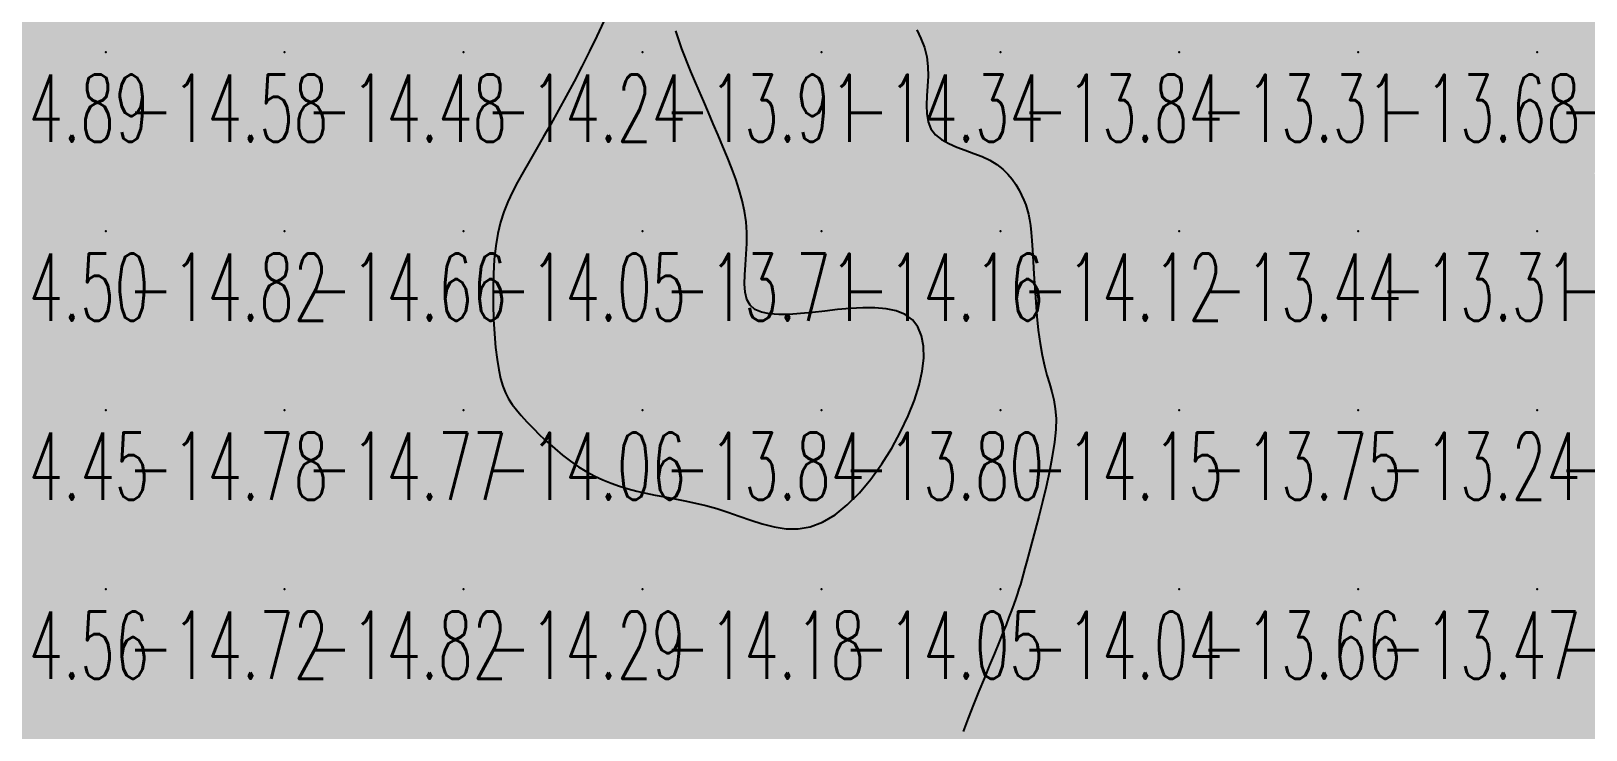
# Model space of a CAD drawing. Header units: millimetres. Extents: x 88261 to 90953, y 390274 to 392322.
# Drawn here: x 89646.1 to 89733, y 391269.4 to 391308.4 of the extents above; entities that cross this region are included whole.
import ezdxf
from ezdxf.enums import TextEntityAlignment as Align

# ---------------------------------------------------------------- set-up
doc = ezdxf.new("R2010")
doc.units = ezdxf.units.MM
doc.header["$LTSCALE"] = 25
for name, color, linetype in [('CN_03_00', 7, 'Continuous'), ('COTEAlt', 7, 'Continuous'), ('TN_COLORIAGE', 7, 'Continuous')]:
    doc.layers.add(name, color=color, linetype=linetype)
doc.styles.add('Simplex 1.0', font='Simplex.shx', dxfattribs={"width": 0.99, "height": 2.5})
doc.styles.get("Standard").update_dxf_attribs({"font": 'times.ttf'})

# ---------------------------------------------------------------- blocks, each defined once
blk = doc.blocks.new('COTE')
at = {"color": 0}
blk.add_point((0, 0), dxfattribs=at)
at = {"layer": 'COTEAlt'}
blk.add_attdef('ALT', text='', height=3.75, dxfattribs=at).set_placement((1.25, -1.25), align=Align.TOP_LEFT)

msp = doc.modelspace()

# ---------------------------------------------------------------- linework, layer by layer
at = {"layer": 'CN_03_00', "elevation": -14, "flags": 128}
for points in [[(89678.078, 391308.963), (89677.688, 391308.136), (89677.281, 391307.289), (89676.859, 391306.443), (89676.426, 391305.608), (89675.987, 391304.789), (89675.55, 391303.993), (89675.12, 391303.224), (89674.701, 391302.489), (89674.302, 391301.794), (89673.926, 391301.145), (89673.58, 391300.543), (89673.264, 391299.976), (89672.979, 391299.429), (89672.727, 391298.885), (89672.507, 391298.328), (89672.32, 391297.744), (89672.167, 391297.114), (89672.05, 391296.424), (89671.966, 391295.665), (89671.916, 391294.851), (89671.894, 391294.005), (89671.899, 391293.149), (89671.926, 391292.306), (89671.974, 391291.498), (89672.039, 391290.746), (89672.118, 391290.074), (89672.21, 391289.497), (89672.316, 391289.006), (89672.44, 391288.583), (89672.587, 391288.213), (89672.76, 391287.88), (89672.962, 391287.568), (89673.199, 391287.259), (89673.472, 391286.939), (89673.785, 391286.595), (89674.134, 391286.231), (89674.513, 391285.855), (89674.917, 391285.475), (89675.341, 391285.1), (89675.779, 391284.737), (89676.227, 391284.396), (89676.677, 391284.084), (89677.128, 391283.806), (89677.579, 391283.563), (89678.033, 391283.35), (89678.493, 391283.163), (89678.961, 391282.999), (89679.438, 391282.855), (89679.929, 391282.726), (89680.434, 391282.61), (89680.956, 391282.502), (89680.956, 391282.502), (89681.495, 391282.398), (89682.049, 391282.292), (89682.618, 391282.179), (89683.201, 391282.053), (89683.797, 391281.911), (89684.406, 391281.746), (89685.025, 391281.553), (89685.656, 391281.332), (89686.296, 391281.104), (89686.945, 391280.893), (89687.603, 391280.725), (89688.27, 391280.624), (89688.944, 391280.616), (89689.626, 391280.726), (89690.314, 391280.98), (89691.007, 391281.393), (89691.695, 391281.951), (89692.367, 391282.627), (89693.012, 391283.397), (89693.619, 391284.238), (89694.177, 391285.123), (89694.674, 391286.028), (89695.101, 391286.93), (89695.447, 391287.804), (89695.707, 391288.64), (89695.88, 391289.427), (89695.963, 391290.156), (89695.953, 391290.817), (89695.846, 391291.4), (89695.641, 391291.895), (89695.335, 391292.293), (89694.927, 391292.587), (89694.431, 391292.788), (89693.86, 391292.908), (89693.232, 391292.962), (89692.559, 391292.962), (89691.859, 391292.923), (89691.146, 391292.858), (89690.435, 391292.78), (89689.741, 391292.702), (89689.074, 391292.637), (89688.447, 391292.594), (89687.868, 391292.585), (89687.349, 391292.621), (89686.901, 391292.712), (89686.534, 391292.871), (89686.258, 391293.108), (89686.079, 391293.429), (89685.984, 391293.828), (89685.952, 391294.292), (89685.966, 391294.808), (89686.005, 391295.365), (89686.051, 391295.95), (89686.084, 391296.553), (89686.086, 391297.159), (89686.042, 391297.761), (89685.952, 391298.358), (89685.822, 391298.952), (89685.656, 391299.546), (89685.461, 391300.143), (89685.24, 391300.745), (89684.999, 391301.354), (89684.743, 391301.973), (89684.477, 391302.603), (89684.206, 391303.236), (89683.935, 391303.865), (89683.669, 391304.48), (89683.414, 391305.072), (89683.174, 391305.633), (89682.954, 391306.154), (89682.759, 391306.626), (89682.593, 391307.044), (89682.451, 391307.419), (89682.327, 391307.764), (89682.215, 391308.094), (89682.108, 391308.423)], [(89695.575, 391308.491), (89695.813, 391307.996), (89696.008, 391307.495), (89696.142, 391306.978), (89696.203, 391306.44), (89696.21, 391305.889), (89696.183, 391305.336), (89696.147, 391304.794), (89696.124, 391304.273), (89696.138, 391303.785), (89696.211, 391303.341), (89696.366, 391302.954), (89696.62, 391302.63), (89696.959, 391302.361), (89697.364, 391302.135), (89697.813, 391301.938), (89698.289, 391301.759), (89698.769, 391301.584), (89699.236, 391301.402), (89699.667, 391301.199), (89700.048, 391300.966), (89700.38, 391300.707), (89700.665, 391300.428), (89700.909, 391300.136), (89701.116, 391299.838), (89701.291, 391299.539), (89701.437, 391299.248), (89701.56, 391298.969), (89701.663, 391298.707), (89701.749, 391298.45), (89701.821, 391298.184), (89701.881, 391297.892), (89701.931, 391297.56), (89701.974, 391297.173), (89702.013, 391296.717), (89702.05, 391296.176), (89702.087, 391295.542), (89702.127, 391294.831), (89702.173, 391294.069), (89702.227, 391293.278), (89702.292, 391292.483), (89702.37, 391291.707), (89702.464, 391290.974), (89702.577, 391290.307), (89702.709, 391289.724), (89702.851, 391289.207), (89702.994, 391288.732), (89703.127, 391288.276), (89703.239, 391287.815), (89703.32, 391287.325), (89703.359, 391286.782), (89703.346, 391286.161), (89703.275, 391285.448), (89703.153, 391284.66), (89702.992, 391283.825), (89702.803, 391282.968), (89702.599, 391282.116), (89702.39, 391281.296), (89702.189, 391280.535), (89702.008, 391279.858), (89701.854, 391279.287), (89701.726, 391278.809), (89701.619, 391278.41), (89701.527, 391278.072), (89701.444, 391277.779), (89701.366, 391277.513), (89701.288, 391277.258), (89701.203, 391276.997), (89701.108, 391276.716), (89700.999, 391276.406), (89700.874, 391276.063), (89700.73, 391275.68), (89700.565, 391275.254), (89700.377, 391274.777), (89700.163, 391274.245), (89699.92, 391273.652), (89699.649, 391272.997), (89699.357, 391272.291), (89699.054, 391271.553), (89698.75, 391270.797), (89698.454, 391270.04), (89698.178, 391269.299)]]:
    msp.add_lwpolyline(points, dxfattribs=at)
at = {"layer": 'TN_COLORIAGE', "color": 231}
for points in [[(89640.249, 391314.638, -14.384), (89640.849, 391317.239, -14.384), (89640.249, 391307.239, -14.384), (89650.249, 391317.239, -14.384)], [(89640.249, 391307.239, -14.384), (89650.249, 391307.239, -14.384), (89650.249, 391317.239, -14.384)], [(89650.249, 391317.239, -14.465), (89650.249, 391307.239, -14.465), (89660.249, 391317.239, -14.465)], [(89650.249, 391307.239, -14.465), (89660.249, 391307.239, -14.465), (89660.249, 391317.239, -14.465)], [(89660.249, 391317.239, -14.353), (89660.249, 391307.239, -14.353), (89670.249, 391317.239, -14.353)], [(89660.249, 391307.239, -14.353), (89670.249, 391307.239, -14.353), (89670.249, 391317.239, -14.353)], [(89670.249, 391317.239, -14.041), (89670.249, 391307.239, -14.041), (89680.249, 391317.239, -14.041)], [(89670.249, 391307.239, -14), (89677.458, 391307.239, -14), (89680.249, 391317.239, -14), (89680.249, 391314.178, -14)], [(89690.249, 391317.239, -14), (89681.966, 391308.956, -14), (89690.249, 391307.239, -14), (89682.435, 391307.239, -14)], [(89690.249, 391317.239, -14), (89694.389, 391317.239, -14), (89690.249, 391307.239, -14), (89693.685, 391310.675, -14)], [(89693.685, 391310.675, -14.335), (89696.981, 391307.239, -14.335), (89690.249, 391307.239, -14.335)], [(89640.249, 391307.239, -14.581), (89640.249, 391297.239, -14.581), (89650.249, 391307.239, -14.581)], [(89640.249, 391297.239, -14.581), (89650.249, 391297.239, -14.581), (89650.249, 391307.239, -14.581)], [(89650.249, 391307.239, -14.48), (89650.249, 391297.239, -14.48), (89660.249, 391307.239, -14.48)], [(89650.249, 391297.239, -14.48), (89660.249, 391297.239, -14.48), (89660.249, 391307.239, -14.48)], [(89660.249, 391307.239, -14.242), (89660.249, 391297.239, -14.242), (89670.249, 391307.239, -14.242)], [(89660.249, 391297.239, -14.242), (89670.249, 391297.239, -14.242), (89670.249, 391307.239, -14.242)], [(89670.249, 391307.239, -14), (89677.458, 391307.239, -14), (89670.249, 391297.239, -14), (89673.607, 391300.597, -14)], [(89684.849, 391301.84, -14.335), (89682.435, 391307.239, -14.335), (89690.249, 391307.239, -14.335)], [(89690.249, 391307.239, -14), (89684.849, 391301.84, -14), (89690.249, 391297.239, -14), (89686.625, 391297.239, -14)], [(89690.249, 391307.239, -14), (89696.981, 391307.239, -14), (89690.249, 391297.239, -14), (89695.242, 391302.233, -14)], [(89690.249, 391297.239, -14), (89695.242, 391302.233, -14), (89700.249, 391297.239, -14), (89700.249, 391301.551, -14)], [(89701.766, 391298.757, -14.123), (89700.249, 391301.551, -14.123), (89700.249, 391297.239, -14.123)], [(89671.672, 391297.239, -14.047), (89673.607, 391300.597, -14.047), (89670.249, 391297.239, -14.047)], [(89701.766, 391298.757, -14.123), (89702.046, 391297.239, -14.123), (89700.249, 391297.239, -14.123)], [(89640.249, 391297.239, -14.818), (89640.249, 391287.239, -14.818), (89650.249, 391297.239, -14.818)], [(89640.249, 391287.239, -14.818), (89650.249, 391287.239, -14.818), (89650.249, 391297.239, -14.818)], [(89650.249, 391297.239, -14.664), (89650.249, 391287.239, -14.664), (89660.249, 391297.239, -14.664)], [(89650.249, 391287.239, -14.664), (89660.249, 391287.239, -14.664), (89660.249, 391297.239, -14.664)], [(89660.249, 391297.239, -14.047), (89660.249, 391287.239, -14.047), (89670.249, 391297.239, -14.047)], [(89660.249, 391287.239, -14.047), (89670.249, 391287.239, -14.047), (89670.249, 391297.239, -14.047)], [(89670.249, 391287.239, -14), (89672.001, 391288.992, -14), (89670.249, 391297.239, -14), (89671.672, 391297.239, -14)], [(89686.625, 391297.239, -14.162), (89685.168, 391292.159, -14.162), (89690.249, 391297.239, -14.162)], [(89690.249, 391292.771, -14.162), (89685.168, 391292.159, -14.162), (89690.249, 391297.239, -14.162)], [(89690.249, 391297.239, -14), (89690.249, 391292.771, -14), (89700.249, 391297.239, -14), (89696.446, 391293.436, -14)], [(89700.249, 391287.239, -14), (89695.978, 391287.239, -14), (89700.249, 391297.239, -14), (89696.446, 391293.436, -14)], [(89700.249, 391287.239, -14), (89702.351, 391289.341, -14), (89700.249, 391297.239, -14), (89702.046, 391297.239, -14)], [(89672.001, 391288.992, -14.061), (89673.034, 391287.239, -14.061), (89670.249, 391287.239, -14.061)], [(89702.351, 391289.341, -14.15), (89704.013, 391287.239, -14.15), (89700.249, 391287.239, -14.15)], [(89640.249, 391287.239, -14.776), (89640.249, 391277.239, -14.776), (89650.249, 391287.239, -14.776)], [(89640.249, 391277.239, -14.776), (89650.249, 391277.239, -14.776), (89650.249, 391287.239, -14.776)], [(89650.249, 391287.239, -14.767), (89650.249, 391277.239, -14.767), (89660.249, 391287.239, -14.767)], [(89650.249, 391277.239, -14.767), (89660.249, 391277.239, -14.767), (89660.249, 391287.239, -14.767)], [(89660.249, 391287.239, -14.061), (89660.249, 391277.239, -14.061), (89670.249, 391287.239, -14.061)], [(89660.249, 391277.239, -14.061), (89670.249, 391277.239, -14.061), (89670.249, 391287.239, -14.061)], [(89670.249, 391277.239, -14), (89676.695, 391283.686, -14), (89670.249, 391287.239, -14), (89673.034, 391287.239, -14)], [(89700.249, 391287.239, -14), (89695.978, 391287.239, -14), (89690.249, 391277.239, -14), (89690.249, 391279.184, -14)], [(89690.249, 391277.239, -14.15), (89700.249, 391277.239, -14.15), (89700.249, 391287.239, -14.15)], [(89700.249, 391287.239, -14), (89704.013, 391287.239, -14), (89700.249, 391277.239, -14), (89701.677, 391278.668, -14)], [(89670.249, 391277.239, -14), (89676.695, 391283.686, -14), (89680.249, 391277.239, -14), (89680.249, 391282.518, -14)], [(89684.914, 391281.904, -14.176), (89680.249, 391282.518, -14.176), (89680.249, 391277.239, -14.176)], [(89680.249, 391277.239, -14), (89684.914, 391281.904, -14), (89690.249, 391277.239, -14), (89690.249, 391279.184, -14)], [(89701.323, 391277.239, -14.041), (89701.677, 391278.668, -14.041), (89700.249, 391277.239, -14.041)], [(89640.249, 391277.239, -14.722), (89640.249, 391267.239, -14.722), (89650.249, 391277.239, -14.722)], [(89640.249, 391267.239, -14.722), (89650.249, 391267.239, -14.722), (89650.249, 391277.239, -14.722)], [(89650.249, 391277.239, -14.825), (89650.249, 391267.239, -14.825), (89660.249, 391277.239, -14.825)], [(89650.249, 391267.239, -14.825), (89660.249, 391267.239, -14.825), (89660.249, 391277.239, -14.825)], [(89660.249, 391277.239, -14.285), (89660.249, 391267.239, -14.285), (89670.249, 391277.239, -14.285)], [(89660.249, 391267.239, -14), (89669.971, 391267.239, -14), (89670.249, 391277.239, -14), (89670.249, 391267.977, -14)], [(89670.249, 391277.239, -14), (89670.249, 391267.977, -14), (89680.249, 391277.239, -14), (89671.394, 391268.385, -14)], [(89680.249, 391267.239, -14), (89670.772, 391267.239, -14), (89680.249, 391277.239, -14), (89671.394, 391268.385, -14)], [(89680.249, 391277.239, -14.049), (89680.249, 391267.239, -14.049), (89690.249, 391277.239, -14.049)], [(89680.249, 391267.239, -14.049), (89690.249, 391267.239, -14.049), (89690.249, 391277.239, -14.049)], [(89690.249, 391277.239, -14.041), (89690.249, 391267.239, -14.041), (89700.249, 391277.239, -14.041)], [(89690.249, 391267.239, -14), (89697.203, 391267.239, -14), (89700.249, 391277.239, -14), (89700.249, 391274.358, -14)], [(89701.323, 391277.239, -14.041), (89700.249, 391274.358, -14.041), (89700.249, 391277.239, -14.041)]]:
    msp.add_solid(points, dxfattribs=at)
at = {"layer": 'TN_COLORIAGE', "color": 221}
for points in [[(89696.981, 391307.239, -13.359), (89693.685, 391310.675, -13.359), (89700.249, 391307.239, -13.359), (89700.249, 391317.239, -13.359)], [(89700.249, 391317.239, -13.638), (89700.249, 391307.239, -13.638), (89710.249, 391317.239, -13.638)], [(89700.249, 391307.239, -13.638), (89710.249, 391307.239, -13.638), (89710.249, 391317.239, -13.638)], [(89710.249, 391317.239, -13.372), (89710.249, 391307.239, -13.372), (89720.249, 391317.239, -13.372)], [(89710.249, 391307.239, -13.372), (89720.249, 391307.239, -13.372), (89720.249, 391317.239, -13.372)], [(89720.249, 391317.239, -13.335), (89720.249, 391307.239, -13.335), (89730.249, 391317.239, -13.335)], [(89720.249, 391307.239, -13.335), (89730.249, 391307.239, -13.335), (89730.249, 391317.239, -13.335)], [(89730.249, 391307.239, -13), (89735.404, 391312.395, -13), (89730.249, 391317.239, -13), (89733.733, 391317.239, -13)], [(89680.249, 391314.178, -13.906), (89677.458, 391307.239, -13.906), (89680.249, 391307.239, -13.906)], [(89680.249, 391314.178, -13.906), (89681.966, 391308.956, -13.906), (89680.249, 391307.239, -13.906)], [(89735.296, 391307.239, -13.666), (89735.404, 391312.395, -13.666), (89730.249, 391307.239, -13.666)], [(89682.435, 391307.239, -13.906), (89681.966, 391308.956, -13.906), (89680.249, 391307.239, -13.906)], [(89673.607, 391300.597, -13.714), (89671.672, 391297.239, -13.714), (89680.249, 391307.239, -13.714), (89680.249, 391297.239, -13.714)], [(89673.607, 391300.597, -13.906), (89677.458, 391307.239, -13.906), (89680.249, 391307.239, -13.906)], [(89682.435, 391307.239, -13.714), (89684.849, 391301.84, -13.714), (89680.249, 391307.239, -13.714), (89680.249, 391297.239, -13.714)], [(89695.242, 391302.233, -13.837), (89696.981, 391307.239, -13.837), (89700.249, 391307.239, -13.837)], [(89700.249, 391301.551, -13.837), (89695.242, 391302.233, -13.837), (89700.249, 391307.239, -13.837)], [(89700.249, 391301.551, -13.31), (89701.766, 391298.757, -13.31), (89700.249, 391307.239, -13.31), (89710.249, 391307.239, -13.31)], [(89702.046, 391297.239, -13.31), (89701.766, 391298.757, -13.31), (89710.249, 391297.239, -13.31), (89710.249, 391307.239, -13.31)], [(89710.249, 391307.239, -13.679), (89710.249, 391297.239, -13.679), (89720.249, 391307.239, -13.679)], [(89710.249, 391297.239, -13.679), (89720.249, 391297.239, -13.679), (89720.249, 391307.239, -13.679)], [(89720.249, 391307.239, -13.666), (89720.249, 391297.239, -13.666), (89730.249, 391307.239, -13.666)], [(89720.249, 391297.239, -13.666), (89730.249, 391297.239, -13.666), (89730.249, 391307.239, -13.666)], [(89730.249, 391307.239, -13), (89735.296, 391307.239, -13), (89730.249, 391297.239, -13), (89733.456, 391300.447, -13)], [(89686.625, 391297.239, -13.714), (89684.849, 391301.84, -13.714), (89680.249, 391297.239, -13.714)], [(89733.456, 391300.447, -13.309), (89737.249, 391297.239, -13.309), (89730.249, 391297.239, -13.309)], [(89671.672, 391297.239, -13.714), (89672.001, 391288.992, -13.714), (89680.249, 391297.239, -13.714)], [(89673.034, 391287.239, -13.714), (89672.001, 391288.992, -13.714), (89680.249, 391287.239, -13.714), (89680.249, 391297.239, -13.714)], [(89685.168, 391292.159, -13.714), (89686.625, 391297.239, -13.714), (89680.249, 391287.239, -13.714), (89680.249, 391297.239, -13.714)], [(89702.046, 391297.239, -13.437), (89702.351, 391289.341, -13.437), (89710.249, 391297.239, -13.437)], [(89704.013, 391287.239, -13.437), (89702.351, 391289.341, -13.437), (89710.249, 391287.239, -13.437), (89710.249, 391297.239, -13.437)], [(89710.249, 391297.239, -13.305), (89710.249, 391287.239, -13.305), (89720.249, 391297.239, -13.305)], [(89710.249, 391287.239, -13.305), (89720.249, 391287.239, -13.305), (89720.249, 391297.239, -13.305)], [(89720.249, 391297.239, -13.309), (89720.249, 391287.239, -13.309), (89730.249, 391297.239, -13.309)], [(89720.249, 391287.239, -13.309), (89730.249, 391287.239, -13.309), (89730.249, 391297.239, -13.309)], [(89730.249, 391297.239, -13), (89737.249, 391297.239, -13), (89730.249, 391287.239, -13), (89737.003, 391293.994, -13)], [(89740.249, 391287.239, -13), (89740.249, 391294.253, -13), (89730.249, 391287.239, -13), (89737.003, 391293.994, -13)], [(89696.446, 391293.436, -13.799), (89690.249, 391292.771, -13.799), (89690.249, 391287.239, -13.799)], [(89696.446, 391293.436, -13.799), (89695.978, 391287.239, -13.799), (89690.249, 391287.239, -13.799)], [(89685.168, 391292.159, -13.799), (89690.249, 391292.771, -13.799), (89680.249, 391287.239, -13.799), (89690.249, 391287.239, -13.799)], [(89673.034, 391287.239, -13.843), (89676.695, 391283.686, -13.843), (89680.249, 391287.239, -13.843)], [(89680.249, 391282.518, -13.843), (89676.695, 391283.686, -13.843), (89680.249, 391287.239, -13.843)], [(89680.249, 391282.518, -13.799), (89684.914, 391281.904, -13.799), (89680.249, 391287.239, -13.799), (89690.249, 391287.239, -13.799)], [(89690.249, 391279.184, -13.799), (89684.914, 391281.904, -13.799), (89690.249, 391287.239, -13.799)], [(89690.249, 391279.184, -13.799), (89695.978, 391287.239, -13.799), (89690.249, 391287.239, -13.799)], [(89701.677, 391278.668, -13.656), (89701.323, 391277.239, -13.656), (89710.249, 391287.239, -13.656), (89710.249, 391277.239, -13.656)], [(89701.677, 391278.668, -13.752), (89704.013, 391287.239, -13.752), (89710.249, 391287.239, -13.752)], [(89710.249, 391287.239, -13.236), (89710.249, 391277.239, -13.236), (89720.249, 391287.239, -13.236)], [(89710.249, 391277.239, -13.236), (89720.249, 391277.239, -13.236), (89720.249, 391287.239, -13.236)], [(89720.249, 391287.239, -13.275), (89720.249, 391277.239, -13.275), (89730.249, 391287.239, -13.275)], [(89720.249, 391277.239, -13.275), (89730.249, 391277.239, -13.275), (89730.249, 391287.239, -13.275)], [(89730.249, 391287.239, -13.31), (89730.249, 391277.239, -13.31), (89740.249, 391287.239, -13.31)], [(89730.249, 391277.239, -13.31), (89740.249, 391277.239, -13.31), (89740.249, 391287.239, -13.31)], [(89700.249, 391274.358, -13.656), (89701.323, 391277.239, -13.656), (89700.249, 391267.239, -13.656), (89710.249, 391277.239, -13.656)], [(89700.249, 391267.239, -13.656), (89710.249, 391267.239, -13.656), (89710.249, 391277.239, -13.656)], [(89710.249, 391277.239, -13.475), (89710.249, 391267.239, -13.475), (89720.249, 391277.239, -13.475)], [(89710.249, 391267.239, -13.475), (89720.249, 391267.239, -13.475), (89720.249, 391277.239, -13.475)], [(89720.249, 391277.239, -13.606), (89720.249, 391267.239, -13.606), (89730.249, 391277.239, -13.606)], [(89720.249, 391267.239, -13.606), (89730.249, 391267.239, -13.606), (89730.249, 391277.239, -13.606)], [(89730.249, 391277.239, -13.653), (89730.249, 391267.239, -13.653), (89740.249, 391277.239, -13.653)], [(89730.249, 391267.239, -13.653), (89740.249, 391267.239, -13.653), (89740.249, 391277.239, -13.653)], [(89700.249, 391274.358, -13.898), (89697.203, 391267.239, -13.898), (89700.249, 391267.239, -13.898)]]:
    msp.add_solid(points, dxfattribs=at)

# ---------------------------------------------------------------- block references
at = {"layer": 'COTEAlt'}
ref = msp.add_blockref('COTE', (89640.249, 391307.239), dxfattribs=at)
ref.add_attrib('ALT', '-14.89', dxfattribs={"height": 3.75, "style": 'Simplex 1.0', "width": 0.6}).set_placement((89641.499, 391305.989), align=Align.TOP_LEFT)
ref = msp.add_blockref('COTE', (89650.249, 391307.239), dxfattribs=at)
ref.add_attrib('ALT', '-14.58', dxfattribs={"height": 3.75, "style": 'Simplex 1.0', "width": 0.6}).set_placement((89651.499, 391305.989), align=Align.TOP_LEFT)
ref = msp.add_blockref('COTE', (89660.249, 391307.239), dxfattribs=at)
ref.add_attrib('ALT', '-14.48', dxfattribs={"height": 3.75, "style": 'Simplex 1.0', "width": 0.6}).set_placement((89661.499, 391305.989), align=Align.TOP_LEFT)
ref = msp.add_blockref('COTE', (89670.249, 391307.239), dxfattribs=at)
ref.add_attrib('ALT', '-14.24', dxfattribs={"height": 3.75, "style": 'Simplex 1.0', "width": 0.6}).set_placement((89671.499, 391305.989), align=Align.TOP_LEFT)
ref = msp.add_blockref('COTE', (89680.249, 391307.239), dxfattribs=at)
ref.add_attrib('ALT', '-13.91', dxfattribs={"height": 3.75, "style": 'Simplex 1.0', "width": 0.6}).set_placement((89681.499, 391305.989), align=Align.TOP_LEFT)
ref = msp.add_blockref('COTE', (89690.249, 391307.239), dxfattribs=at)
ref.add_attrib('ALT', '-14.34', dxfattribs={"height": 3.75, "style": 'Simplex 1.0', "width": 0.6}).set_placement((89691.499, 391305.989), align=Align.TOP_LEFT)
ref = msp.add_blockref('COTE', (89700.249, 391307.239), dxfattribs=at)
ref.add_attrib('ALT', '-13.84', dxfattribs={"height": 3.75, "style": 'Simplex 1.0', "width": 0.6}).set_placement((89701.499, 391305.989), align=Align.TOP_LEFT)
ref = msp.add_blockref('COTE', (89710.249, 391307.239), dxfattribs=at)
ref.add_attrib('ALT', '-13.31', dxfattribs={"height": 3.75, "style": 'Simplex 1.0', "width": 0.6}).set_placement((89711.499, 391305.989), align=Align.TOP_LEFT)
ref = msp.add_blockref('COTE', (89720.249, 391307.239), dxfattribs=at)
ref.add_attrib('ALT', '-13.68', dxfattribs={"height": 3.75, "style": 'Simplex 1.0', "width": 0.6}).set_placement((89721.499, 391305.989), align=Align.TOP_LEFT)
ref = msp.add_blockref('COTE', (89730.249, 391307.239), dxfattribs=at)
ref.add_attrib('ALT', '-13.67', dxfattribs={"height": 3.75, "style": 'Simplex 1.0', "width": 0.6}).set_placement((89731.499, 391305.989), align=Align.TOP_LEFT)
ref = msp.add_blockref('COTE', (89640.249, 391297.239), dxfattribs=at)
ref.add_attrib('ALT', '-14.50', dxfattribs={"height": 3.75, "style": 'Simplex 1.0', "width": 0.6}).set_placement((89641.499, 391295.989), align=Align.TOP_LEFT)
ref = msp.add_blockref('COTE', (89650.249, 391297.239), dxfattribs=at)
ref.add_attrib('ALT', '-14.82', dxfattribs={"height": 3.75, "style": 'Simplex 1.0', "width": 0.6}).set_placement((89651.499, 391295.989), align=Align.TOP_LEFT)
ref = msp.add_blockref('COTE', (89660.249, 391297.239), dxfattribs=at)
ref.add_attrib('ALT', '-14.66', dxfattribs={"height": 3.75, "style": 'Simplex 1.0', "width": 0.6}).set_placement((89661.499, 391295.989), align=Align.TOP_LEFT)
ref = msp.add_blockref('COTE', (89670.249, 391297.239), dxfattribs=at)
ref.add_attrib('ALT', '-14.05', dxfattribs={"height": 3.75, "style": 'Simplex 1.0', "width": 0.6}).set_placement((89671.499, 391295.989), align=Align.TOP_LEFT)
ref = msp.add_blockref('COTE', (89680.249, 391297.239), dxfattribs=at)
ref.add_attrib('ALT', '-13.71', dxfattribs={"height": 3.75, "style": 'Simplex 1.0', "width": 0.6}).set_placement((89681.499, 391295.989), align=Align.TOP_LEFT)
ref = msp.add_blockref('COTE', (89690.249, 391297.239), dxfattribs=at)
ref.add_attrib('ALT', '-14.16', dxfattribs={"height": 3.75, "style": 'Simplex 1.0', "width": 0.6}).set_placement((89691.499, 391295.989), align=Align.TOP_LEFT)
ref = msp.add_blockref('COTE', (89700.249, 391297.239), dxfattribs=at)
ref.add_attrib('ALT', '-14.12', dxfattribs={"height": 3.75, "style": 'Simplex 1.0', "width": 0.6}).set_placement((89701.499, 391295.989), align=Align.TOP_LEFT)
ref = msp.add_blockref('COTE', (89710.249, 391297.239), dxfattribs=at)
ref.add_attrib('ALT', '-13.44', dxfattribs={"height": 3.75, "style": 'Simplex 1.0', "width": 0.6}).set_placement((89711.499, 391295.989), align=Align.TOP_LEFT)
ref = msp.add_blockref('COTE', (89720.249, 391297.239), dxfattribs=at)
ref.add_attrib('ALT', '-13.31', dxfattribs={"height": 3.75, "style": 'Simplex 1.0', "width": 0.6}).set_placement((89721.499, 391295.989), align=Align.TOP_LEFT)
ref = msp.add_blockref('COTE', (89730.249, 391297.239), dxfattribs=at)
ref.add_attrib('ALT', '-13.31', dxfattribs={"height": 3.75, "style": 'Simplex 1.0', "width": 0.6}).set_placement((89731.499, 391295.989), align=Align.TOP_LEFT)
ref = msp.add_blockref('COTE', (89640.249, 391287.239), dxfattribs=at)
ref.add_attrib('ALT', '-14.45', dxfattribs={"height": 3.75, "style": 'Simplex 1.0', "width": 0.6}).set_placement((89641.499, 391285.989), align=Align.TOP_LEFT)
ref = msp.add_blockref('COTE', (89650.249, 391287.239), dxfattribs=at)
ref.add_attrib('ALT', '-14.78', dxfattribs={"height": 3.75, "style": 'Simplex 1.0', "width": 0.6}).set_placement((89651.499, 391285.989), align=Align.TOP_LEFT)
ref = msp.add_blockref('COTE', (89660.249, 391287.239), dxfattribs=at)
ref.add_attrib('ALT', '-14.77', dxfattribs={"height": 3.75, "style": 'Simplex 1.0', "width": 0.6}).set_placement((89661.499, 391285.989), align=Align.TOP_LEFT)
ref = msp.add_blockref('COTE', (89670.249, 391287.239), dxfattribs=at)
ref.add_attrib('ALT', '-14.06', dxfattribs={"height": 3.75, "style": 'Simplex 1.0', "width": 0.6}).set_placement((89671.499, 391285.989), align=Align.TOP_LEFT)
ref = msp.add_blockref('COTE', (89680.249, 391287.239), dxfattribs=at)
ref.add_attrib('ALT', '-13.84', dxfattribs={"height": 3.75, "style": 'Simplex 1.0', "width": 0.6}).set_placement((89681.499, 391285.989), align=Align.TOP_LEFT)
ref = msp.add_blockref('COTE', (89690.249, 391287.239), dxfattribs=at)
ref.add_attrib('ALT', '-13.80', dxfattribs={"height": 3.75, "style": 'Simplex 1.0', "width": 0.6}).set_placement((89691.499, 391285.989), align=Align.TOP_LEFT)
ref = msp.add_blockref('COTE', (89700.249, 391287.239), dxfattribs=at)
ref.add_attrib('ALT', '-14.15', dxfattribs={"height": 3.75, "style": 'Simplex 1.0', "width": 0.6}).set_placement((89701.499, 391285.989), align=Align.TOP_LEFT)
ref = msp.add_blockref('COTE', (89710.249, 391287.239), dxfattribs=at)
ref.add_attrib('ALT', '-13.75', dxfattribs={"height": 3.75, "style": 'Simplex 1.0', "width": 0.6}).set_placement((89711.499, 391285.989), align=Align.TOP_LEFT)
ref = msp.add_blockref('COTE', (89720.249, 391287.239), dxfattribs=at)
ref.add_attrib('ALT', '-13.24', dxfattribs={"height": 3.75, "style": 'Simplex 1.0', "width": 0.6}).set_placement((89721.499, 391285.989), align=Align.TOP_LEFT)
ref = msp.add_blockref('COTE', (89730.249, 391287.239), dxfattribs=at)
ref.add_attrib('ALT', '-13.28', dxfattribs={"height": 3.75, "style": 'Simplex 1.0', "width": 0.6}).set_placement((89731.499, 391285.989), align=Align.TOP_LEFT)
ref = msp.add_blockref('COTE', (89640.249, 391277.239), dxfattribs=at)
ref.add_attrib('ALT', '-14.56', dxfattribs={"height": 3.75, "style": 'Simplex 1.0', "width": 0.6}).set_placement((89641.499, 391275.989), align=Align.TOP_LEFT)
ref = msp.add_blockref('COTE', (89650.249, 391277.239), dxfattribs=at)
ref.add_attrib('ALT', '-14.72', dxfattribs={"height": 3.75, "style": 'Simplex 1.0', "width": 0.6}).set_placement((89651.499, 391275.989), align=Align.TOP_LEFT)
ref = msp.add_blockref('COTE', (89660.249, 391277.239), dxfattribs=at)
ref.add_attrib('ALT', '-14.82', dxfattribs={"height": 3.75, "style": 'Simplex 1.0', "width": 0.6}).set_placement((89661.499, 391275.989), align=Align.TOP_LEFT)
ref = msp.add_blockref('COTE', (89670.249, 391277.239), dxfattribs=at)
ref.add_attrib('ALT', '-14.29', dxfattribs={"height": 3.75, "style": 'Simplex 1.0', "width": 0.6}).set_placement((89671.499, 391275.989), align=Align.TOP_LEFT)
ref = msp.add_blockref('COTE', (89680.249, 391277.239), dxfattribs=at)
ref.add_attrib('ALT', '-14.18', dxfattribs={"height": 3.75, "style": 'Simplex 1.0', "width": 0.6}).set_placement((89681.499, 391275.989), align=Align.TOP_LEFT)
ref = msp.add_blockref('COTE', (89690.249, 391277.239), dxfattribs=at)
ref.add_attrib('ALT', '-14.05', dxfattribs={"height": 3.75, "style": 'Simplex 1.0', "width": 0.6}).set_placement((89691.499, 391275.989), align=Align.TOP_LEFT)
ref = msp.add_blockref('COTE', (89700.249, 391277.239), dxfattribs=at)
ref.add_attrib('ALT', '-14.04', dxfattribs={"height": 3.75, "style": 'Simplex 1.0', "width": 0.6}).set_placement((89701.499, 391275.989), align=Align.TOP_LEFT)
ref = msp.add_blockref('COTE', (89710.249, 391277.239), dxfattribs=at)
ref.add_attrib('ALT', '-13.66', dxfattribs={"height": 3.75, "style": 'Simplex 1.0', "width": 0.6}).set_placement((89711.499, 391275.989), align=Align.TOP_LEFT)
ref = msp.add_blockref('COTE', (89720.249, 391277.239), dxfattribs=at)
ref.add_attrib('ALT', '-13.47', dxfattribs={"height": 3.75, "style": 'Simplex 1.0', "width": 0.6}).set_placement((89721.499, 391275.989), align=Align.TOP_LEFT)
ref = msp.add_blockref('COTE', (89730.249, 391277.239), dxfattribs=at)
ref.add_attrib('ALT', '-13.61', dxfattribs={"height": 3.75, "style": 'Simplex 1.0', "width": 0.6}).set_placement((89731.499, 391275.989), align=Align.TOP_LEFT)

doc.saveas('drawing.dxf')
